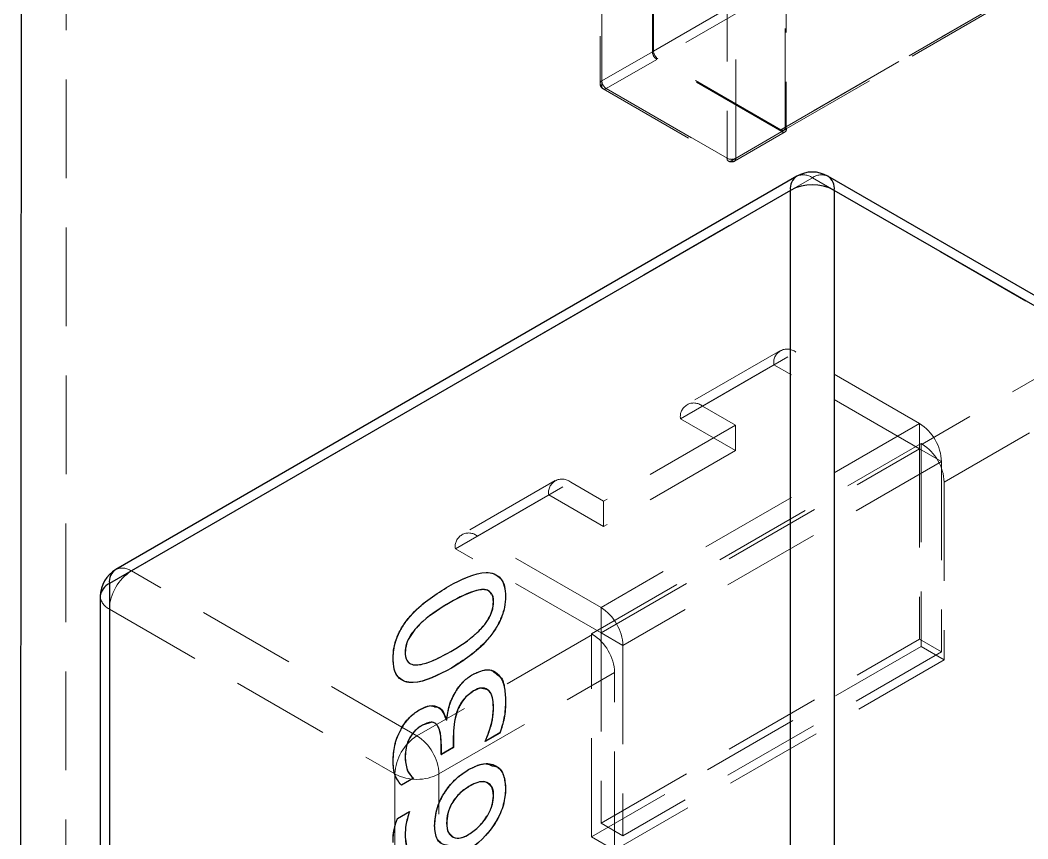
# Model space of a CAD drawing. Header units: millimetres. Extents: x 0 to 841, y 0 to 2287.
# Drawn here: x 570.59 to 583.56, y 215.01 to 225.55 of the extents above; entities that cross this region are included whole.
import ezdxf

# ---------------------------------------------------------------- set-up
doc = ezdxf.new("R2010")
doc.units = ezdxf.units.MM
doc.linetypes.add('HIDDEN', pattern=[1.905, 1.27, -0.635])

msp = doc.modelspace()

# ---------------------------------------------------------------- linework, layer by layer
at = {"color": 7, "linetype": 'Continuous', "lineweight": 25}
for p, q in [((570.608, 236.554), (570.59, 203.062)), ((580.59, 223.544), (571.822, 218.482)), ((584.667, 221.421), (580.99, 223.544)), ((580.507, 223.361), (571.739, 218.299)), ((580.507, 213.317), (580.507, 223.361)), ((581.073, 223.361), (581.073, 213.317)), ((584.75, 221.238), (581.073, 223.361)), ((571.739, 218.299), (571.739, 208.255)), ((571.622, 218.136), (571.622, 208.092)), ((576.839, 218.135), (576.841, 218.134)), ((576.125, 218.058), (576.126, 218.057)), ((575.546, 217.414), (575.547, 217.413)), ((576.142, 217.212), (576.144, 217.211)), ((576.428, 216.918), (576.429, 216.918)), ((576.839, 216.794), (576.841, 216.793)), ((575.77, 216.479), (575.771, 216.478)), ((575.878, 216.513), (575.771, 216.478)), ((576.078, 216.542), (576.081, 216.544)), ((576.167, 216.326), (576.167, 216.19)), ((576.167, 216.326), (576.168, 216.325)), ((576.168, 216.325), (576.168, 216.189)), ((576.766, 216.377), (576.576, 216.267)), ((576.767, 216.376), (576.578, 216.267)), ((576.766, 216.377), (576.767, 216.376)), ((576.012, 216.101), (576.012, 216.229)), ((576.167, 216.19), (576.012, 216.101)), ((576.168, 216.189), (576.013, 216.1)), ((576.167, 216.19), (576.168, 216.189)), ((576.576, 216.267), (576.578, 216.267)), ((575.546, 216.053), (575.547, 216.052)), ((576.012, 216.101), (576.013, 216.1)), ((575.654, 215.795), (575.498, 215.705)), ((575.655, 215.794), (575.5, 215.704)), ((575.654, 215.795), (575.655, 215.794)), ((575.498, 215.705), (575.5, 215.704)), ((576.383, 215.698), (576.385, 215.697)), ((576.839, 215.659), (576.841, 215.659)), ((575.447, 215.277), (575.602, 215.366)), ((575.602, 215.366), (575.603, 215.366)), ((576.08, 215.218), (576.082, 215.217)), ((575.546, 215.063), (575.547, 215.062))]:
    msp.add_line(p, q, dxfattribs=at)
at = {"color": 7, "linetype": 'HIDDEN', "lineweight": 18}
for p, q in [((571.189, 236.218), (571.172, 202.726)), ((578.73, 225.145), (578.73, 227.66)), ((578.744, 225.154), (578.744, 227.636)), ((578.056, 227.252), (578.056, 224.737)), ((578.08, 227.285), (578.08, 224.77)), ((578.08, 224.704), (578.08, 227.219)), ((578.744, 225.154), (581.855, 226.95)), ((581.912, 226.852), (578.801, 225.056)), ((580.441, 224.174), (580.441, 226.656)), ((580.455, 226.664), (580.455, 224.149)), ((579.692, 226.289), (579.692, 223.774)), ((579.805, 223.774), (579.805, 226.289)), ((580.385, 224.141), (583.496, 225.937)), ((580.425, 224.137), (583.536, 225.933)), ((583.553, 225.97), (580.441, 224.174)), ((578.08, 224.77), (578.73, 225.145)), ((578.787, 225.047), (578.136, 224.672)), ((580.399, 224.117), (578.787, 225.047)), ((580.385, 224.141), (578.801, 225.056)), ((579.692, 223.774), (578.08, 224.704)), ((578.096, 224.668), (579.708, 223.737)), ((578.136, 224.672), (579.748, 223.741)), ((579.748, 223.741), (580.399, 224.117)), ((579.788, 223.737), (580.439, 224.113)), ((580.455, 224.149), (579.805, 223.774)), ((572.022, 218.462), (580.79, 223.524)), ((580.79, 223.524), (584.467, 221.401)), ((584.467, 221.401), (582.204, 220.095)), ((580.378, 221.299), (579.176, 220.605)), ((579.376, 220.585), (580.578, 221.279)), ((582.17, 220.36), (580.578, 221.279)), ((579.093, 220.422), (580.295, 221.115)), ((582.17, 220.033), (580.295, 221.115)), ((582.487, 219.605), (584.75, 220.911)), ((579.376, 220.585), (579.8, 220.34)), ((582.17, 220.36), (578.069, 217.992)), ((579.8, 220.34), (578.103, 219.36)), ((579.093, 220.422), (579.8, 220.013)), ((579.8, 220.013), (579.8, 220.34)), ((582.17, 220.033), (582.17, 220.36)), ((577.947, 217.654), (582.19, 220.103)), ((582.19, 220.103), (582.204, 220.095)), ((582.19, 220.103), (582.19, 217.49)), ((578.069, 217.666), (582.17, 220.033)), ((579.8, 220.013), (578.103, 219.034)), ((582.17, 220.033), (582.17, 217.583)), ((582.17, 220.033), (582.453, 219.87)), ((582.453, 219.87), (578.351, 217.502)), ((582.453, 219.87), (582.453, 217.42)), ((577.479, 219.625), (576.277, 218.931)), ((576.477, 218.911), (577.679, 219.605)), ((578.103, 219.36), (577.679, 219.605)), ((582.487, 219.605), (582.487, 217.319)), ((576.194, 218.748), (577.396, 219.442)), ((578.103, 219.034), (577.396, 219.442)), ((578.103, 219.034), (578.103, 219.36)), ((578.069, 217.992), (576.477, 218.911)), ((578.069, 217.666), (576.194, 218.748)), ((575.699, 216.339), (572.022, 218.462)), ((576.109, 218.268), (576.11, 218.267)), ((576.684, 218.065), (576.686, 218.064)), ((578.069, 217.992), (578.069, 217.666)), ((571.739, 207.929), (571.739, 217.972)), ((571.739, 217.972), (575.416, 215.85)), ((577.961, 217.646), (575.699, 216.339)), ((577.947, 215.041), (577.947, 217.654)), ((577.947, 217.654), (577.961, 217.646)), ((578.069, 217.666), (578.069, 215.216)), ((578.351, 217.502), (578.069, 217.666)), ((582.19, 217.49), (577.947, 215.041)), ((578.069, 215.216), (582.17, 217.583)), ((578.351, 217.502), (578.351, 215.053)), ((582.17, 217.583), (582.453, 217.42)), ((582.19, 217.49), (582.487, 217.319)), ((575.391, 217.336), (575.392, 217.335)), ((576.134, 217.426), (576.135, 217.425)), ((582.453, 217.42), (578.351, 215.053)), ((582.487, 217.319), (578.244, 214.87)), ((575.982, 215.85), (578.244, 217.156)), ((576.417, 217.131), (576.418, 217.13)), ((578.244, 214.87), (578.244, 217.156)), ((576.684, 216.704), (576.686, 216.704)), ((575.726, 216.673), (575.727, 216.672)), ((576.078, 216.542), (576.079, 216.541)), ((576.079, 216.541), (576.082, 216.543)), ((576.081, 216.544), (576.082, 216.543)), ((576.012, 216.229), (576.013, 216.228)), ((576.013, 216.1), (576.013, 216.228)), ((575.391, 216.017), (575.392, 216.016)), ((576.364, 215.906), (576.365, 215.905)), ((575.416, 215.85), (575.416, 205.806)), ((575.982, 205.806), (575.982, 215.85)), ((576.684, 215.568), (576.686, 215.567)), ((575.447, 215.277), (575.448, 215.276)), ((575.448, 215.276), (575.603, 215.366)), ((575.925, 215.183), (575.927, 215.182)), ((578.351, 215.053), (578.069, 215.216)), ((576.352, 215.062), (576.353, 215.062)), ((577.947, 215.041), (578.244, 214.87))]:
    msp.add_line(p, q, dxfattribs=at)
for centre, radius, start, end in [((578.853, 225.151), 0.123, 182.6055, 237.3945), ((578.867, 225.159), 0.123, 182.6055, 237.3945), ((578.136, 224.737), 0.08, 180, 240.0027), ((578.092, 224.737), 0.0349, 110.7834, 249.2166), ((578.202, 224.775), 0.123, 182.6055, 237.3945), ((578.114, 224.699), 0.0349, 170.786, 309.2033), ((580.407, 224.168), 0.0349, 230.7967, 9.214), ((580.421, 224.144), 0.0349, 230.7967, 9.214), ((579.726, 223.768), 0.0349, 170.786, 309.2033), ((579.748, 223.883), 0.123, 242.6097, 297.3903), ((579.748, 223.806), 0.08, 240.0027, 299.9973), ((579.77, 223.768), 0.0349, 230.7967, 9.214), ((580.673, 223.36), 0.201, 54.3824, 114.3071), ((580.907, 223.36), 0.201, 65.6929, 125.6176), ((580.467, 221.143), 0.175, 50.7967, 189.214), ((579.265, 220.449), 0.175, 50.7967, 189.214), ((581.839, 219.842), 0.615, 2.6055, 57.3945), ((581.873, 219.577), 0.615, 2.6055, 57.3945), ((577.568, 219.47), 0.175, 50.7967, 189.214), ((576.366, 218.776), 0.175, 50.7967, 189.214), ((571.905, 218.299), 0.201, 54.3824, 114.3071), ((572.353, 217.944), 0.615, 122.6055, 177.3945), ((571.822, 218.155), 0.201, 185.6948, 245.6253), ((577.737, 217.474), 0.615, 2.6055, 57.3945), ((577.63, 217.128), 0.615, 2.6055, 57.3945), ((576.03, 215.822), 0.615, 122.6055, 177.3945), ((575.368, 215.822), 0.615, 2.6055, 57.3945), ((575.699, 216.395), 0.615, 242.6097, 297.3903)]:
    msp.add_arc(centre, radius, start, end, dxfattribs=at)
at = {"color": 7, "linetype": 'Continuous', "lineweight": 25}
for centre, radius, start, end in [((580.79, 223.197), 0.4, 60.0027, 119.9973), ((580.703, 223.382), 0.197, 125.0133, 186.2989), ((580.79, 222.815), 0.615, 62.6097, 117.3903), ((580.877, 223.382), 0.197, 353.7012, 54.9867), ((572.022, 218.136), 0.4, 119.9973, 180), ((571.929, 218.323), 0.192, 124.0564, 187.2558), ((571.822, 218.116), 0.201, 114.3747, 174.3052)]:
    msp.add_arc(centre, radius, start, end, dxfattribs=at)
for points, knots in [([(576.109, 218.268), (576.276, 218.354), (576.485, 218.462), (576.695, 218.431), (576.779, 218.375), (576.831, 218.273), (576.837, 218.181), (576.839, 218.135)], [0, 0, 0, 0, 0.498571, 0.624047, 0.74937, 0.874591, 1, 1, 1, 1]), ([(576.762, 218.375), (576.767, 218.372), (576.799, 218.351), (576.831, 218.269), (576.838, 218.179), (576.841, 218.134)], [0, 0, 0, 0, 0.073335, 0.536321, 1, 1, 1, 1]), ([(575.391, 217.336), (575.393, 217.383), (575.398, 217.478), (575.448, 217.636), (575.533, 217.785), (575.744, 218.041), (575.947, 218.167), (576.109, 218.268)], [0, 0, 0, 0, 0.125298, 0.250402, 0.375539, 0.5009, 1, 1, 1, 1]), ([(576.684, 218.065), (576.681, 218.097), (576.676, 218.16), (576.604, 218.23), (576.413, 218.216), (576.24, 218.121), (576.125, 218.058)], [0, 0, 0, 0, 0.12494, 0.249776, 0.498918, 1, 1, 1, 1]), ([(576.659, 218.164), (576.647, 218.179), (576.605, 218.234), (576.411, 218.211), (576.24, 218.119), (576.126, 218.057)], [0, 0, 0, 0, 0.115235, 0.409057, 1, 1, 1, 1]), ([(576.839, 218.135), (576.837, 218.089), (576.832, 217.996), (576.782, 217.842), (576.701, 217.696), (576.5, 217.439), (576.301, 217.313), (576.142, 217.212)], [0, 0, 0, 0, 0.125348, 0.250544, 0.375839, 0.501288, 1, 1, 1, 1]), ([(576.841, 218.134), (576.838, 218.088), (576.833, 217.995), (576.783, 217.841), (576.702, 217.695), (576.501, 217.438), (576.303, 217.312), (576.144, 217.211)], [0, 0, 0, 0, 0.125348, 0.250544, 0.375839, 0.501288, 1, 1, 1, 1]), ([(576.125, 218.058), (576.007, 217.986), (575.83, 217.879), (575.634, 217.676), (575.556, 217.522), (575.549, 217.45), (575.546, 217.414)], [0, 0, 0, 0, 0.501183, 0.75055, 0.875267, 1, 1, 1, 1]), ([(576.126, 218.057), (576.008, 217.986), (575.832, 217.878), (575.635, 217.675), (575.557, 217.521), (575.551, 217.449), (575.547, 217.413)], [0, 0, 0, 0, 0.501183, 0.75055, 0.875267, 1, 1, 1, 1]), ([(576.134, 217.426), (576.249, 217.496), (576.42, 217.6), (576.609, 217.809), (576.676, 217.961), (576.682, 218.03), (576.684, 218.065)], [0, 0, 0, 0, 0.5009236, 0.750026, 0.8749459, 1, 1, 1, 1]), ([(576.142, 217.212), (575.971, 217.122), (575.757, 217.01), (575.539, 217.033), (575.452, 217.09), (575.398, 217.194), (575.393, 217.288), (575.391, 217.336)], [0, 0, 0, 0, 0.498832, 0.62425, 0.74948, 0.874644, 1, 1, 1, 1]), ([(575.546, 217.414), (575.549, 217.381), (575.555, 217.314), (575.631, 217.243), (575.832, 217.261), (576.013, 217.36), (576.134, 217.426)], [0, 0, 0, 0, 0.124919, 0.249719, 0.49894, 1, 1, 1, 1]), ([(575.547, 217.413), (575.548, 217.377), (575.549, 217.334), (575.572, 217.313), (575.576, 217.309)], [0, 0, 0, 0, 0.824459, 1, 1, 1, 1]), ([(576.144, 217.211), (575.974, 217.123), (575.761, 217.012), (575.544, 217.029), (575.494, 217.07), (575.472, 217.088)], [0, 0, 0, 0, 0.682699, 0.854345, 1, 1, 1, 1]), ([(576.081, 216.544), (576.089, 216.606), (576.106, 216.728), (576.189, 216.909), (576.3, 217.052), (576.378, 217.105), (576.417, 217.131)], [0, 0, 0, 0, 0.280477, 0.56001, 0.779887, 1, 1, 1, 1]), ([(576.417, 217.131), (576.486, 217.161), (576.625, 217.222), (576.765, 217.131), (576.831, 216.977), (576.837, 216.855), (576.839, 216.794)], [0, 0, 0, 0, 0.279076, 0.558159, 0.77883, 1, 1, 1, 1]), ([(576.733, 217.125), (576.744, 217.12), (576.795, 217.096), (576.83, 216.972), (576.837, 216.853), (576.841, 216.793)], [0, 0, 0, 0, 0.114182, 0.556591, 1, 1, 1, 1]), ([(576.684, 216.704), (576.682, 216.752), (576.677, 216.848), (576.62, 216.94), (576.529, 216.966), (576.461, 216.934), (576.428, 216.918)], [0, 0, 0, 0, 0.280771, 0.560182, 0.779884, 1, 1, 1, 1]), ([(576.55, 216.948), (576.543, 216.95), (576.509, 216.962), (576.464, 216.937), (576.429, 216.918)], [0, 0, 0, 0, 0.219134, 1, 1, 1, 1]), ([(576.428, 216.918), (576.383, 216.887), (576.316, 216.84), (576.248, 216.734), (576.176, 216.564), (576.171, 216.432), (576.167, 216.326)], [0, 0, 0, 0, 0.249142, 0.374687, 0.500375, 1, 1, 1, 1]), ([(576.429, 216.918), (576.385, 216.886), (576.318, 216.839), (576.249, 216.733), (576.177, 216.563), (576.172, 216.431), (576.168, 216.325)], [0, 0, 0, 0, 0.249142, 0.374687, 0.500375, 1, 1, 1, 1]), ([(575.726, 216.673), (575.772, 216.695), (575.865, 216.741), (576.01, 216.715), (576.052, 216.608), (576.078, 216.542)], [0, 0, 0, 0, 0.2809333, 0.5608062, 1, 1, 1, 1]), ([(575.923, 216.715), (575.942, 216.713), (576.026, 216.706), (576.056, 216.613), (576.079, 216.541)], [0, 0, 0, 0, 0.236955, 1, 1, 1, 1]), ([(576.576, 216.267), (576.611, 216.352), (576.673, 216.503), (576.681, 216.643), (576.684, 216.704)], [0, 0, 0, 0, 0.559441, 1, 1, 1, 1]), ([(576.839, 216.794), (576.837, 216.72), (576.834, 216.587), (576.787, 216.441), (576.766, 216.377)], [0, 0, 0, 0, 0.56039, 1, 1, 1, 1]), ([(576.841, 216.793), (576.839, 216.719), (576.835, 216.586), (576.788, 216.44), (576.767, 216.376)], [0, 0, 0, 0, 0.56039, 1, 1, 1, 1]), ([(575.391, 216.017), (575.394, 216.083), (575.401, 216.213), (575.479, 216.416), (575.596, 216.583), (575.682, 216.643), (575.726, 216.673)], [0, 0, 0, 0, 0.280735, 0.56026, 0.780029, 1, 1, 1, 1]), ([(575.77, 216.479), (575.733, 216.455), (575.659, 216.406), (575.555, 216.237), (575.549, 216.122), (575.546, 216.053)], [0, 0, 0, 0, 0.281378, 0.559971, 1, 1, 1, 1]), ([(575.771, 216.478), (575.734, 216.454), (575.661, 216.406), (575.557, 216.236), (575.551, 216.122), (575.547, 216.052)], [0, 0, 0, 0, 0.281378, 0.559971, 1, 1, 1, 1]), ([(576.012, 216.229), (576.007, 216.32), (576.002, 216.434), (575.933, 216.506), (575.869, 216.525), (575.809, 216.497), (575.77, 216.479)], [0, 0, 0, 0, 0.498975, 0.624675, 0.750271, 1, 1, 1, 1]), ([(575.546, 216.053), (575.553, 215.991), (575.565, 215.88), (575.627, 215.821), (575.654, 215.795)], [0, 0, 0, 0, 0.558843, 1, 1, 1, 1]), ([(575.547, 216.052), (575.554, 215.99), (575.567, 215.879), (575.628, 215.82), (575.655, 215.794)], [0, 0, 0, 0, 0.558843, 1, 1, 1, 1]), ([(575.498, 215.705), (575.463, 215.749), (575.401, 215.828), (575.394, 215.959), (575.391, 216.017)], [0, 0, 0, 0, 0.559237, 1, 1, 1, 1]), ([(575.925, 215.183), (575.931, 215.26), (575.944, 215.413), (576.066, 215.644), (576.215, 215.81), (576.314, 215.874), (576.364, 215.906)], [0, 0, 0, 0, 0.279784, 0.558715, 0.779079, 1, 1, 1, 1]), ([(576.364, 215.906), (576.433, 215.939), (576.571, 216.004), (576.731, 215.962), (576.826, 215.839), (576.835, 215.719), (576.839, 215.659)], [0, 0, 0, 0, 0.280096, 0.559492, 0.779553, 1, 1, 1, 1]), ([(576.663, 215.956), (576.687, 215.953), (576.758, 215.944), (576.826, 215.835), (576.836, 215.718), (576.841, 215.659)], [0, 0, 0, 0, 0.21156, 0.605435, 1, 1, 1, 1]), ([(576.383, 215.698), (576.34, 215.67), (576.255, 215.616), (576.147, 215.484), (576.087, 215.338), (576.083, 215.258), (576.08, 215.218)], [0, 0, 0, 0, 0.280853, 0.559913, 0.779471, 1, 1, 1, 1]), ([(576.385, 215.697), (576.342, 215.67), (576.257, 215.615), (576.149, 215.483), (576.089, 215.337), (576.084, 215.257), (576.082, 215.217)], [0, 0, 0, 0, 0.280853, 0.559913, 0.779471, 1, 1, 1, 1]), ([(576.839, 215.659), (576.835, 215.592), (576.825, 215.458), (576.726, 215.238), (576.521, 214.964), (576.332, 214.841), (576.199, 214.755)], [0, 0, 0, 0, 0.186896, 0.373408, 0.560454, 1, 1, 1, 1]), ([(576.841, 215.659), (576.836, 215.591), (576.826, 215.457), (576.727, 215.237), (576.522, 214.963), (576.333, 214.84), (576.2, 214.754)], [0, 0, 0, 0, 0.186896, 0.373408, 0.560454, 1, 1, 1, 1]), ([(576.684, 215.568), (576.679, 215.614), (576.669, 215.705), (576.582, 215.755), (576.482, 215.748), (576.416, 215.715), (576.383, 215.698)], [0, 0, 0, 0, 0.279189, 0.558436, 0.779041, 1, 1, 1, 1]), ([(576.651, 215.695), (576.627, 215.717), (576.583, 215.758), (576.483, 215.747), (576.417, 215.714), (576.385, 215.697)], [0, 0, 0, 0, 0.370357, 0.684927, 1, 1, 1, 1]), ([(576.352, 215.062), (576.397, 215.092), (576.486, 215.153), (576.598, 215.289), (576.673, 215.439), (576.68, 215.525), (576.684, 215.568)], [0, 0, 0, 0, 0.280528, 0.560593, 0.780169, 1, 1, 1, 1]), ([(575.391, 214.969), (575.392, 215.024), (575.394, 215.122), (575.431, 215.229), (575.447, 215.277)], [0, 0, 0, 0, 0.5605669, 1, 1, 1, 1]), ([(575.602, 215.366), (575.584, 215.307), (575.552, 215.202), (575.548, 215.105), (575.546, 215.063)], [0, 0, 0, 0, 0.559808, 1, 1, 1, 1]), ([(575.603, 215.366), (575.585, 215.307), (575.553, 215.201), (575.549, 215.105), (575.547, 215.062)], [0, 0, 0, 0, 0.559808, 1, 1, 1, 1]), ([(576.127, 214.925), (576.094, 214.928), (576.029, 214.935), (575.942, 215.01), (575.932, 215.117), (575.925, 215.183)], [0, 0, 0, 0, 0.280952, 0.561359, 1, 1, 1, 1]), ([(576.08, 215.218), (576.084, 215.173), (576.092, 215.085), (576.167, 215.026), (576.257, 215.017), (576.32, 215.047), (576.352, 215.062)], [0, 0, 0, 0, 0.279819, 0.559135, 0.779531, 1, 1, 1, 1]), ([(576.082, 215.217), (576.083, 215.169), (576.084, 215.11), (576.116, 215.085), (576.122, 215.081)], [0, 0, 0, 0, 0.813122, 1, 1, 1, 1]), ([(575.546, 215.063), (575.548, 215.026), (575.552, 214.951), (575.607, 214.84), (575.788, 214.758), (575.991, 214.855), (576.127, 214.92)], [0, 0, 0, 0, 0.125783, 0.251438, 0.501292, 1, 1, 1, 1]), ([(575.547, 215.062), (575.55, 215.026), (575.556, 214.954), (575.579, 214.88), (575.609, 214.867), (575.614, 214.865)], [0, 0, 0, 0, 0.452924, 0.905391, 1, 1, 1, 1])]:
    msp.add_open_spline(points, degree=3, knots=knots, dxfattribs=at)
at = {"color": 7, "linetype": 'HIDDEN', "lineweight": 18}
for points, knots in [([(576.11, 218.267), (576.277, 218.352), (576.485, 218.458), (576.692, 218.433), (576.74, 218.393), (576.762, 218.375)], [0, 0, 0, 0, 0.683409, 0.855404, 1, 1, 1, 1]), ([(575.392, 217.335), (575.395, 217.382), (575.4, 217.477), (575.45, 217.635), (575.534, 217.784), (575.745, 218.04), (575.948, 218.166), (576.11, 218.267)], [0, 0, 0, 0, 0.125298, 0.250402, 0.375539, 0.5009, 1, 1, 1, 1]), ([(576.686, 218.064), (576.685, 218.098), (576.684, 218.14), (576.663, 218.16), (576.659, 218.164)], [0, 0, 0, 0, 0.821624, 1, 1, 1, 1]), ([(576.135, 217.425), (576.25, 217.495), (576.422, 217.6), (576.61, 217.809), (576.678, 217.96), (576.683, 218.029), (576.686, 218.064)], [0, 0, 0, 0, 0.5009236, 0.750026, 0.8749459, 1, 1, 1, 1]), ([(575.472, 217.088), (575.467, 217.091), (575.434, 217.112), (575.401, 217.196), (575.395, 217.288), (575.392, 217.335)], [0, 0, 0, 0, 0.0698152, 0.5345511, 1, 1, 1, 1]), ([(575.576, 217.309), (575.588, 217.293), (575.633, 217.237), (575.837, 217.265), (576.016, 217.361), (576.135, 217.425)], [0, 0, 0, 0, 0.115739, 0.409465, 1, 1, 1, 1]), ([(576.418, 217.13), (576.489, 217.163), (576.617, 217.222), (576.698, 217.155), (576.733, 217.125)], [0, 0, 0, 0, 0.556809, 1, 1, 1, 1]), ([(576.082, 216.543), (576.091, 216.605), (576.108, 216.727), (576.191, 216.908), (576.301, 217.051), (576.379, 217.104), (576.418, 217.13)], [0, 0, 0, 0, 0.280477, 0.56001, 0.779887, 1, 1, 1, 1]), ([(576.686, 216.704), (576.683, 216.751), (576.677, 216.845), (576.628, 216.938), (576.571, 216.945), (576.55, 216.948)], [0, 0, 0, 0, 0.390984, 0.780076, 1, 1, 1, 1]), ([(575.727, 216.672), (575.775, 216.698), (575.847, 216.737), (575.904, 216.72), (575.923, 216.715)], [0, 0, 0, 0, 0.661923, 1, 1, 1, 1]), ([(576.578, 216.267), (576.612, 216.351), (576.675, 216.503), (576.682, 216.642), (576.686, 216.704)], [0, 0, 0, 0, 0.559441, 1, 1, 1, 1]), ([(575.392, 216.016), (575.396, 216.082), (575.402, 216.212), (575.481, 216.415), (575.597, 216.582), (575.684, 216.642), (575.727, 216.672)], [0, 0, 0, 0, 0.280735, 0.56026, 0.780029, 1, 1, 1, 1]), ([(576.013, 216.228), (576.009, 216.32), (576.004, 216.436), (575.934, 216.503), (575.902, 216.521), (575.881, 216.514), (575.878, 216.513)], [0, 0, 0, 0, 0.651587, 0.815732, 0.979742, 1, 1, 1, 1]), ([(575.5, 215.704), (575.465, 215.748), (575.402, 215.827), (575.395, 215.958), (575.392, 216.016)], [0, 0, 0, 0, 0.559237, 1, 1, 1, 1]), ([(575.927, 215.182), (575.933, 215.259), (575.945, 215.412), (576.067, 215.643), (576.217, 215.809), (576.316, 215.873), (576.365, 215.905)], [0, 0, 0, 0, 0.279784, 0.558715, 0.779079, 1, 1, 1, 1]), ([(576.365, 215.905), (576.436, 215.942), (576.547, 216), (576.632, 215.968), (576.663, 215.956)], [0, 0, 0, 0, 0.6347187, 1, 1, 1, 1]), ([(576.686, 215.567), (576.685, 215.619), (576.684, 215.674), (576.653, 215.693), (576.651, 215.695)], [0, 0, 0, 0, 0.934658, 1, 1, 1, 1]), ([(576.353, 215.062), (576.398, 215.092), (576.488, 215.152), (576.599, 215.288), (576.675, 215.438), (576.682, 215.524), (576.686, 215.567)], [0, 0, 0, 0, 0.280528, 0.560593, 0.780169, 1, 1, 1, 1]), ([(575.392, 214.968), (575.393, 215.023), (575.396, 215.121), (575.432, 215.229), (575.448, 215.276)], [0, 0, 0, 0, 0.5605669, 1, 1, 1, 1]), ([(576.006, 214.969), (575.991, 214.98), (575.937, 215.02), (575.931, 215.114), (575.927, 215.182)], [0, 0, 0, 0, 0.2708111, 1, 1, 1, 1]), ([(576.122, 215.081), (576.139, 215.061), (576.174, 215.021), (576.26, 215.017), (576.322, 215.047), (576.353, 215.062)], [0, 0, 0, 0, 0.327816, 0.663853, 1, 1, 1, 1])]:
    msp.add_open_spline(points, degree=3, knots=knots, dxfattribs=at)

doc.saveas('drawing.dxf')
